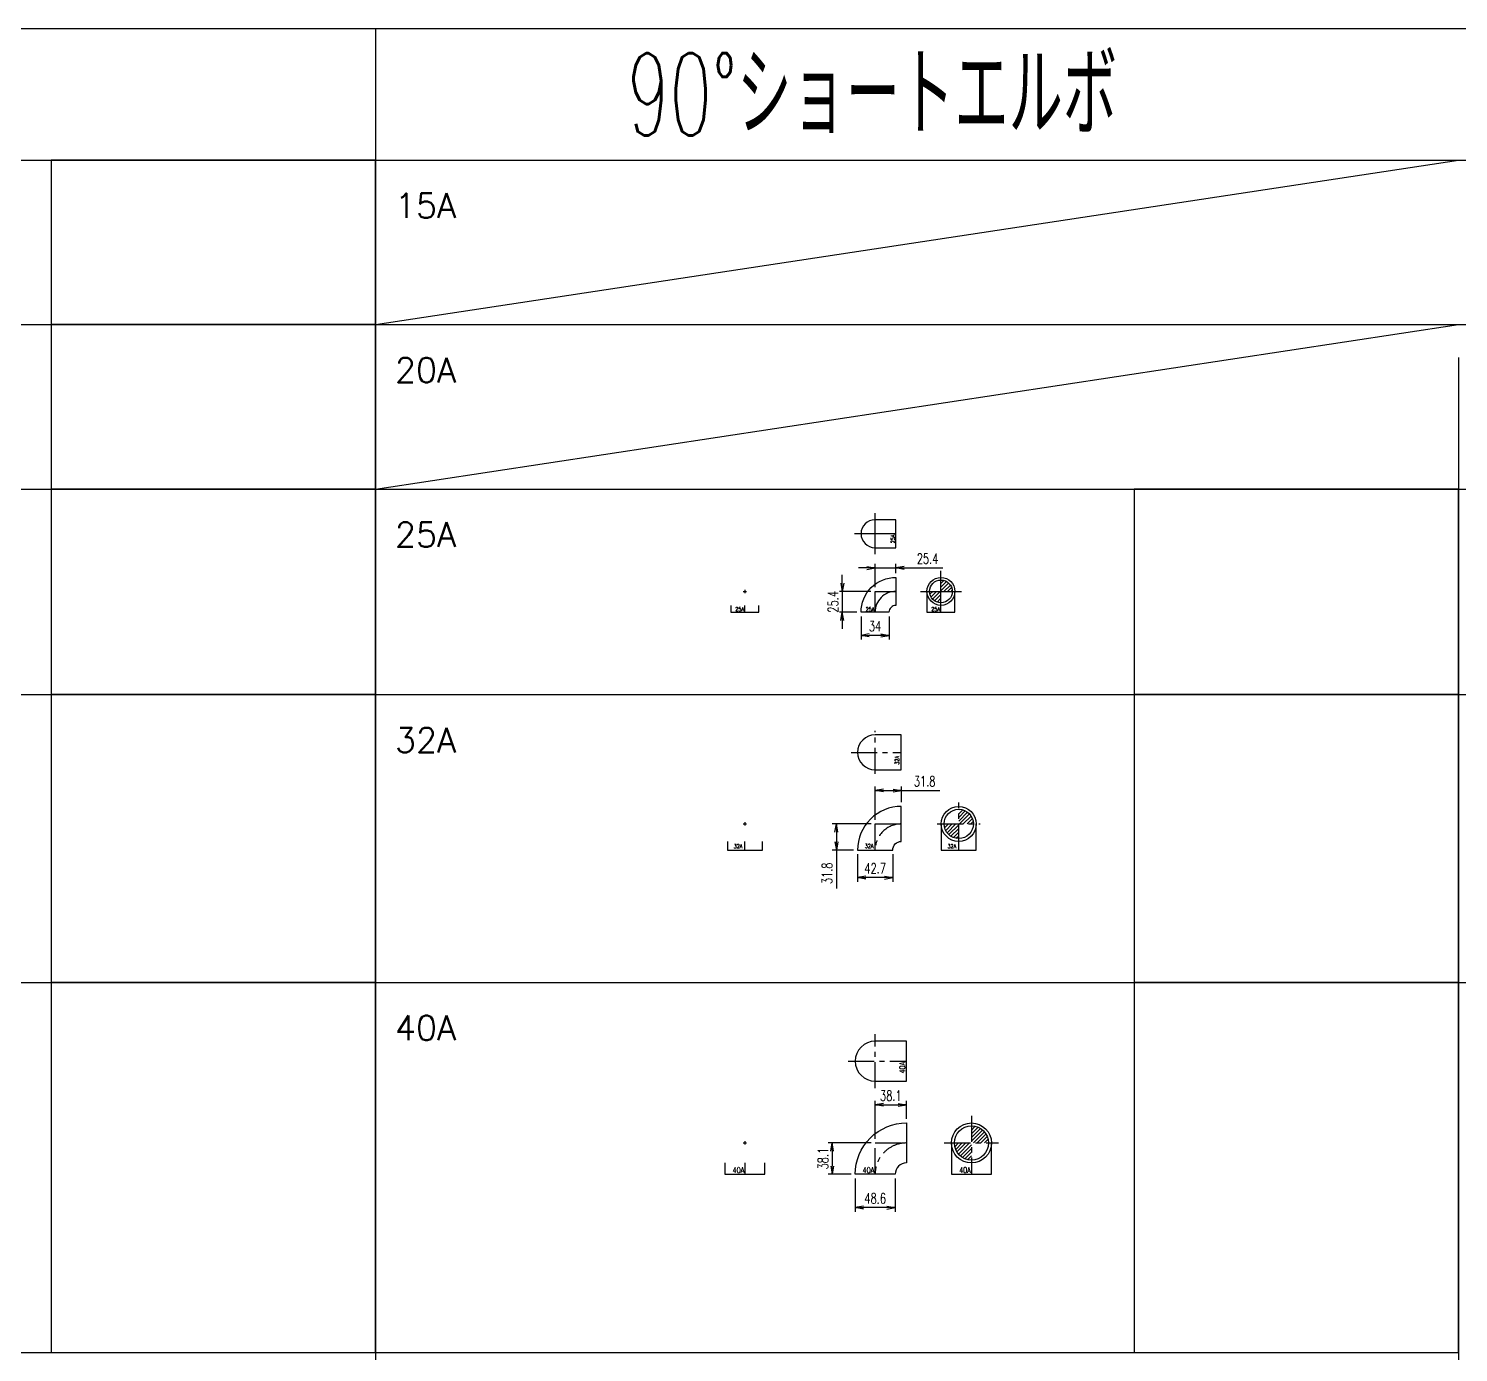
# Model space of a CAD drawing. Header units: millimetres. Extents: x 2090 to 42062, y -14812 to 2738.
# Drawn here: x 4228 to 5967, y 198 to 1808 of the extents above; entities that cross this region are included whole.
import ezdxf

# ---------------------------------------------------------------- set-up
doc = ezdxf.new("R2010")
doc.units = ezdxf.units.MM
doc.header["$PDMODE"] = 35
doc.linetypes.add('CENTER', pattern=[50.8, 31.75, -6.35, 6.35, -6.35])
doc.linetypes.add('CENTER2', pattern=[1.125, 0.75, -0.125, 0.125, -0.125])
for name, color, linetype in [('#配管（SUS)', 220, 'Continuous'), ('DIM', 1, 'Continuous'), ('skeleton', 7, 'Continuous')]:
    doc.layers.add(name, color=color, linetype=linetype)
doc.styles.add('kpk', font='romans.shx', dxfattribs={"width": 0.7, "bigfont": 'extfont2.shx'})
doc.styles.get("Standard").update_dxf_attribs({"font": 'romans.shx', "bigfont": 'extfont.shx'})
doc.dimstyles.new('1／5～KPK', dxfattribs={"dimscale": 5, "dimtxt": 2.5, "dimasz": 2, "dimexe": 1, "dimexo": 1, "dimgap": 1, "dimtad": 3, "dimdsep": 46, "dimtxsty": 'kpk', "dimblk": 'OPEN', "dimcen": 2.5, "dimclrd": 9, "dimclre": 9, "dimclrt": 4, "dimadec": 1, "dimazin": 2, "dimtfac": 1, "dimtmove": 0, "dimatfit": 2, "dimldrblk": 'OPEN', "dimfxl": 1, "dimtfill": 1, "dimlwd": -1, "dimlwe": -1, "dimarcsym": 1})

# ---------------------------------------------------------------- blocks, each defined once
blk = doc.blocks.new('_Open')
at = {"color": 0, "linetype": 'ByBlock', "lineweight": -2}
for p, q in [((-1, 0.17), (0, 0)), ((-1, -0.17), (0, 0)), ((0, 0), (-1, 0))]:
    blk.add_line(p, q, dxfattribs=at)
blk = doc.blocks.new('*D146')
at = {"layer": 'Defpoints', "color": 0, "linetype": 'ByBlock', "transparency": 16777216}
for p in [(5282.7, 1151.6), (5282.7, 1140.1), (5257.3, 1123.1)]:
    blk.add_point(p, dxfattribs=at)
at = {"layer": 'DIM', "color": 9, "transparency": 16777216}
for p, q in [((5247.3, 1151.6), (5237.3, 1151.6)), ((5257.3, 1128.1), (5257.3, 1156.6)), ((5257.3, 1151.6), (5282.7, 1151.6)), ((5282.7, 1145.1), (5282.7, 1156.6)), ((5292.7, 1151.6), (5339.8, 1151.6))]:
    blk.add_line(p, q, dxfattribs=at)
at = {"layer": 'DIM', "color": 9, "linetype": 'ByBlock', "transparency": 16777216, "xscale": 10, "yscale": 10, "zscale": 10}
blk.add_blockref('_Open', (5257.3, 1151.6), dxfattribs=at)
at = {"layer": 'DIM', "color": 9, "linetype": 'ByBlock', "transparency": 16777216, "xscale": 10, "yscale": 10, "zscale": 10, "rotation": 180}
blk.add_blockref('_Open', (5282.7, 1151.6), dxfattribs=at)
at = {"layer": 'DIM', "color": 4, "linetype": 'ByBlock', "transparency": 16777216, "insert": (5321.2, 1162.9), "char_height": 12.5, "attachment_point": 5, "style": 'kpk', "bg_fill": 3, "box_fill_scale": 1.1, "bg_fill_color": 256, "bg_fill_true_color": 13158600, "bg_fill_transparency": 0}
blk.add_mtext('25.4', dxfattribs=at)
blk = doc.blocks.new('*D147')
at = {"layer": 'Defpoints', "color": 0, "linetype": 'ByBlock', "transparency": 16777216}
for p in [(5257.3, 1123.1), (5240.3, 1097.7)]:
    blk.add_point(p, dxfattribs=at)
at = {"layer": 'DIM', "color": 9, "transparency": 16777216}
for p, q in [((5217.5, 1133.1), (5217.5, 1143.1)), ((5252.3, 1123.1), (5212.5, 1123.1)), ((5217.5, 1123.1), (5217.5, 1097.7)), ((5235.3, 1097.7), (5212.5, 1097.7)), ((5217.5, 1087.7), (5217.5, 1077.7))]:
    blk.add_line(p, q, dxfattribs=at)
at = {"layer": 'DIM', "color": 9, "linetype": 'ByBlock', "transparency": 16777216, "xscale": 10, "yscale": 10, "zscale": 10}
for p, rotation in [((5217.5, 1123.1), 270), ((5217.5, 1097.7), 90)]:
    blk.add_blockref('_Open', p, dxfattribs=dict(at, rotation=rotation))
at = {"layer": 'DIM', "color": 4, "linetype": 'ByBlock', "transparency": 16777216, "insert": (5206.3, 1110.4), "char_height": 12.5, "attachment_point": 5, "rotation": 90, "style": 'kpk', "bg_fill": 3, "box_fill_scale": 1.1, "bg_fill_color": 256, "bg_fill_true_color": 13158600, "bg_fill_transparency": 0}
blk.add_mtext('25.4', dxfattribs=at)
at = {"layer": 'Defpoints', "color": 0, "linetype": 'ByBlock', "transparency": 16777216}
blk.add_point((5217.5, 1097.7), dxfattribs=at)
blk = doc.blocks.new('*D148')
at = {"layer": 'Defpoints', "color": 0, "linetype": 'ByBlock', "transparency": 16777216}
for p in [(5240.3, 1097.7), (5274.3, 1097.7)]:
    blk.add_point(p, dxfattribs=at)
at = {"layer": 'DIM', "color": 9, "transparency": 16777216}
for p, q in [((5240.3, 1092.7), (5240.3, 1064.6)), ((5274.3, 1092.7), (5274.3, 1064.6)), ((5264.3, 1069.6), (5250.3, 1069.6))]:
    blk.add_line(p, q, dxfattribs=at)
at = {"layer": 'DIM', "color": 9, "linetype": 'ByBlock', "transparency": 16777216, "xscale": 10, "yscale": 10, "zscale": 10, "rotation": 180}
blk.add_blockref('_Open', (5240.3, 1069.6), dxfattribs=at)
at = {"layer": 'DIM', "color": 9, "linetype": 'ByBlock', "transparency": 16777216, "xscale": 10, "yscale": 10, "zscale": 10}
blk.add_blockref('_Open', (5274.3, 1069.6), dxfattribs=at)
at = {"layer": 'DIM', "color": 4, "linetype": 'ByBlock', "transparency": 16777216, "insert": (5257.3, 1080.8), "char_height": 12.5, "attachment_point": 5, "style": 'kpk', "bg_fill": 3, "box_fill_scale": 1.1, "bg_fill_color": 256, "bg_fill_true_color": 13158600, "bg_fill_transparency": 0}
blk.add_mtext('34', dxfattribs=at)
at = {"layer": 'Defpoints', "color": 0, "linetype": 'ByBlock', "transparency": 16777216}
blk.add_point((5240.3, 1069.6), dxfattribs=at)
blk = doc.blocks.new('*D149')
at = {"layer": 'Defpoints', "color": 0, "linetype": 'ByBlock', "transparency": 16777216}
for p in [(5289.3, 880.9), (5289.3, 861.7), (5257.5, 840.3)]:
    blk.add_point(p, dxfattribs=at)
at = {"layer": 'DIM', "color": 9, "transparency": 16777216}
for p, q in [((5257.5, 845.3), (5257.5, 885.9)), ((5267.5, 880.9), (5279.3, 880.9)), ((5289.3, 866.7), (5289.3, 885.9)), ((5289.3, 880.9), (5336, 880.9))]:
    blk.add_line(p, q, dxfattribs=at)
at = {"layer": 'DIM', "color": 9, "linetype": 'ByBlock', "transparency": 16777216, "xscale": 10, "yscale": 10, "zscale": 10, "rotation": 180}
blk.add_blockref('_Open', (5257.5, 880.9), dxfattribs=at)
at = {"layer": 'DIM', "color": 9, "linetype": 'ByBlock', "transparency": 16777216, "xscale": 10, "yscale": 10, "zscale": 10}
blk.add_blockref('_Open', (5289.3, 880.9), dxfattribs=at)
at = {"layer": 'DIM', "color": 4, "linetype": 'ByBlock', "transparency": 16777216, "insert": (5317.6, 892.1), "char_height": 12.5, "attachment_point": 5, "style": 'kpk', "bg_fill": 3, "box_fill_scale": 1.1, "bg_fill_color": 256, "bg_fill_true_color": 13158600, "bg_fill_transparency": 0}
blk.add_mtext('31.8', dxfattribs=at)
blk = doc.blocks.new('*D150')
at = {"layer": 'Defpoints', "color": 0, "linetype": 'ByBlock', "transparency": 16777216}
for p in [(5257.5, 840.3), (5210.3, 808.5), (5236.1, 808.5)]:
    blk.add_point(p, dxfattribs=at)
at = {"layer": 'DIM', "color": 9, "transparency": 16777216}
for p, q in [((5252.5, 840.3), (5205.3, 840.3)), ((5210.3, 830.3), (5210.3, 818.5)), ((5231.1, 808.5), (5205.3, 808.5)), ((5210.3, 808.5), (5210.3, 761.9))]:
    blk.add_line(p, q, dxfattribs=at)
at = {"layer": 'DIM', "color": 9, "linetype": 'ByBlock', "transparency": 16777216, "xscale": 10, "yscale": 10, "zscale": 10}
for p, rotation in [((5210.3, 840.3), 90), ((5210.3, 808.5), 270)]:
    blk.add_blockref('_Open', p, dxfattribs=dict(at, rotation=rotation))
at = {"layer": 'DIM', "color": 4, "linetype": 'ByBlock', "transparency": 16777216, "insert": (5199, 780.2), "char_height": 12.5, "attachment_point": 5, "rotation": 90, "style": 'kpk', "bg_fill": 3, "box_fill_scale": 1.1, "bg_fill_color": 256, "bg_fill_true_color": 13158600, "bg_fill_transparency": 0}
blk.add_mtext('31.8', dxfattribs=at)
blk = doc.blocks.new('*D151')
at = {"layer": 'Defpoints', "color": 0, "linetype": 'ByBlock', "transparency": 16777216}
for p in [(5236.1, 808.5), (5278.8, 808.5)]:
    blk.add_point(p, dxfattribs=at)
at = {"layer": 'DIM', "color": 9, "transparency": 16777216}
for p, q in [((5236.1, 803.5), (5236.1, 770)), ((5278.8, 803.5), (5278.8, 770)), ((5268.8, 775), (5246.1, 775))]:
    blk.add_line(p, q, dxfattribs=at)
at = {"layer": 'DIM', "color": 9, "linetype": 'ByBlock', "transparency": 16777216, "xscale": 10, "yscale": 10, "zscale": 10, "rotation": 180}
blk.add_blockref('_Open', (5236.1, 775), dxfattribs=at)
at = {"layer": 'DIM', "color": 9, "linetype": 'ByBlock', "transparency": 16777216, "xscale": 10, "yscale": 10, "zscale": 10}
blk.add_blockref('_Open', (5278.8, 775), dxfattribs=at)
at = {"layer": 'DIM', "color": 4, "linetype": 'ByBlock', "transparency": 16777216, "insert": (5257.5, 786.3), "char_height": 12.5, "attachment_point": 5, "style": 'kpk', "bg_fill": 3, "box_fill_scale": 1.1, "bg_fill_color": 256, "bg_fill_true_color": 13158600, "bg_fill_transparency": 0}
blk.add_mtext('42.7', dxfattribs=at)
at = {"layer": 'Defpoints', "color": 0, "linetype": 'ByBlock', "transparency": 16777216}
blk.add_point((5236.1, 775), dxfattribs=at)
blk = doc.blocks.new('*D152')
at = {"layer": 'Defpoints', "color": 0, "linetype": 'ByBlock', "transparency": 16777216}
for p in [(5295.6, 476.6), (5257.5, 452.3)]:
    blk.add_point(p, dxfattribs=at)
at = {"layer": 'DIM', "color": 9, "transparency": 16777216}
for p, q in [((5257.5, 457.3), (5257.5, 503.6)), ((5267.5, 498.6), (5285.6, 498.6)), ((5295.6, 481.6), (5295.6, 503.6))]:
    blk.add_line(p, q, dxfattribs=at)
at = {"layer": 'DIM', "color": 9, "linetype": 'ByBlock', "transparency": 16777216, "xscale": 10, "yscale": 10, "zscale": 10, "rotation": 180}
blk.add_blockref('_Open', (5257.5, 498.6), dxfattribs=at)
at = {"layer": 'DIM', "color": 9, "linetype": 'ByBlock', "transparency": 16777216, "xscale": 10, "yscale": 10, "zscale": 10}
blk.add_blockref('_Open', (5295.6, 498.6), dxfattribs=at)
at = {"layer": 'DIM', "color": 4, "linetype": 'ByBlock', "transparency": 16777216, "insert": (5276.5, 509.8), "char_height": 12.5, "attachment_point": 5, "style": 'kpk', "bg_fill": 3, "box_fill_scale": 1.1, "bg_fill_color": 256, "bg_fill_true_color": 13158600, "bg_fill_transparency": 0}
blk.add_mtext('38.1', dxfattribs=at)
at = {"layer": 'Defpoints', "color": 0, "linetype": 'ByBlock', "transparency": 16777216}
blk.add_point((5295.6, 498.6), dxfattribs=at)
blk = doc.blocks.new('*D153')
at = {"layer": 'Defpoints', "color": 0, "linetype": 'ByBlock', "transparency": 16777216}
for p in [(5257.5, 452.3), (5233.2, 414.2)]:
    blk.add_point(p, dxfattribs=at)
at = {"layer": 'DIM', "color": 9, "transparency": 16777216}
for p, q in [((5252.5, 452.3), (5200.3, 452.3)), ((5205.3, 442.3), (5205.3, 424.2)), ((5228.2, 414.2), (5200.3, 414.2))]:
    blk.add_line(p, q, dxfattribs=at)
at = {"layer": 'DIM', "color": 9, "linetype": 'ByBlock', "transparency": 16777216, "xscale": 10, "yscale": 10, "zscale": 10}
for p, rotation in [((5205.3, 452.3), 90), ((5205.3, 414.2), 270)]:
    blk.add_blockref('_Open', p, dxfattribs=dict(at, rotation=rotation))
at = {"layer": 'DIM', "color": 4, "linetype": 'ByBlock', "transparency": 16777216, "insert": (5194.1, 433.2), "char_height": 12.5, "attachment_point": 5, "rotation": 90, "style": 'kpk', "bg_fill": 3, "box_fill_scale": 1.1, "bg_fill_color": 256, "bg_fill_true_color": 13158600, "bg_fill_transparency": 0}
blk.add_mtext('38.1', dxfattribs=at)
at = {"layer": 'Defpoints', "color": 0, "linetype": 'ByBlock', "transparency": 16777216}
blk.add_point((5205.3, 414.2), dxfattribs=at)
blk = doc.blocks.new('*D154')
at = {"layer": 'Defpoints', "color": 0, "linetype": 'ByBlock', "transparency": 16777216}
for p in [(5233.2, 414.2), (5281.8, 414.2), (5233.2, 373.6)]:
    blk.add_point(p, dxfattribs=at)
at = {"layer": 'DIM', "color": 9, "transparency": 16777216}
for p, q in [((5233.2, 409.2), (5233.2, 368.6)), ((5281.8, 409.2), (5281.8, 368.6)), ((5271.8, 373.6), (5243.2, 373.6))]:
    blk.add_line(p, q, dxfattribs=at)
at = {"layer": 'DIM', "color": 9, "linetype": 'ByBlock', "transparency": 16777216, "xscale": 10, "yscale": 10, "zscale": 10, "rotation": 180}
blk.add_blockref('_Open', (5233.2, 373.6), dxfattribs=at)
at = {"layer": 'DIM', "color": 9, "linetype": 'ByBlock', "transparency": 16777216, "xscale": 10, "yscale": 10, "zscale": 10}
blk.add_blockref('_Open', (5281.8, 373.6), dxfattribs=at)
at = {"layer": 'DIM', "color": 4, "linetype": 'ByBlock', "transparency": 16777216, "insert": (5257.5, 384.9), "char_height": 12.5, "attachment_point": 5, "style": 'kpk', "bg_fill": 3, "box_fill_scale": 1.1, "bg_fill_color": 256, "bg_fill_true_color": 13158600, "bg_fill_transparency": 0}
blk.add_mtext('48.6', dxfattribs=at)
blk = doc.blocks.new('(SUS)25A-90ES-3')
at = {"layer": '#配管（SUS)', "color": 2}
for p, q in [((0, -25), (0, 25)), ((25.4, 0), (-25, 0))]:
    blk.add_line(p, q, dxfattribs=at)
at = {"layer": '#配管（SUS)', "color": 0, "linetype": 'ByBlock'}
blk.add_lwpolyline([(0, -17), (25.4, -17), (25.4, 17), (0, 17, 1)], format="xyb", close=True, dxfattribs=at)
at = {"layer": 'Defpoints', "color": 5, "insert": (21.6, -11.6), "char_height": 5, "attachment_point": 4, "rotation": 90}
blk.add_mtext('{\\W0.7;25A}', dxfattribs=at)
blk = doc.blocks.new('(SUS)25A-90ES-4')
at = {"layer": '#配管（SUS)', "color": 2}
for p, q in [((-2, 0), (2, 0)), ((0, 2), (0, -2)), ((0, -25.4), (0, -17))]:
    blk.add_line(p, q, dxfattribs=at)
at = {"layer": '#配管（SUS)', "color": 0, "linetype": 'ByBlock'}
blk.add_lwpolyline([(-17, -17), (-17, -25.4), (17, -25.4), (17, -17)], dxfattribs=at)
at = {"layer": 'Defpoints', "color": 5, "insert": (-11.7, -21.6), "char_height": 5, "attachment_point": 4}
blk.add_mtext('{\\W0.7;25A}', dxfattribs=at)
blk = doc.blocks.new('(SUS)25A-90ES-1')
at = {"layer": '#配管（SUS)', "color": 0, "linetype": 'ByBlock'}
blk.add_lwpolyline([(-17, -25.4, -0.414214), (25.4, 17), (25.4, -17, 0.414214), (17, -25.4)], format="xyb", close=True, dxfattribs=at)
at = {"layer": '#配管（SUS)', "color": 2}
blk.add_lwpolyline([(0, 0), (25.4, 0, 0.414214), (0, -25.4)], format="xyb", close=True, dxfattribs=at)
at = {"layer": 'Defpoints', "color": 5, "insert": (-11.4, -21.8), "char_height": 5, "attachment_point": 4}
blk.add_mtext('{\\W0.7;25A}', dxfattribs=at)
blk = doc.blocks.new('(SUS)25A-90ES-2')
at = {"layer": '#配管（SUS)'}
h = blk.add_hatch(dxfattribs=at)
h.set_pattern_fill('ANSI31', color=252)
h.set_pattern_definition([(45, (-5337.484, -1123.0813), (-2.245064, 2.245064), [])])
h.paths.add_polyline_path([(0, 0), (-13.8, 0, 0.414214), (0, -13.8)])
h.paths.add_polyline_path([(0, 13.8), (0, 0), (13.8, 0, 0.414214)])
at = {"layer": '#配管（SUS)', "color": 2}
for p, q in [((0, -25.4), (0, 25)), ((-25, 0), (25, 0))]:
    blk.add_line(p, q, dxfattribs=at)
at = {"layer": '#配管（SUS)', "color": 0, "linetype": 'ByBlock'}
blk.add_lwpolyline([(-17, 0), (-17, -25.4), (17, -25.4), (17, 0)], dxfattribs=at)
for radius in [17, 13.8]:
    blk.add_circle((0, 0), radius, dxfattribs=at)
at = {"layer": 'Defpoints', "color": 5, "insert": (-11.7, -21.6), "char_height": 5, "attachment_point": 4}
blk.add_mtext('{\\W0.7;25A}', dxfattribs=at)
blk = doc.blocks.new('(SUS)32A-90ES-3')
at = {"layer": '#配管（SUS)', "color": 2, "linetype": 'CENTER'}
for p, q in [((0, -26.2), (0, 26.2)), ((-29.3, 0), (31.8, 0))]:
    blk.add_line(p, q, dxfattribs=at)
at = {"layer": '#配管（SUS)', "color": 0, "linetype": 'ByBlock'}
blk.add_lwpolyline([(31.8, 21.3), (0, 21.3, 1), (0, -21.4), (31.8, -21.4)], format="xyb", close=True, dxfattribs=at)
at = {"layer": 'Defpoints', "color": 5, "insert": (26.6, -14.9), "char_height": 5, "attachment_point": 4, "rotation": 90}
blk.add_mtext('{\\W0.7;32A}', dxfattribs=at)
blk = doc.blocks.new('(SUS)32A-90ES-4')
at = {"layer": '#配管（SUS)', "color": 2, "linetype": 'CENTER'}
for p, q in [((-2, 0), (2, 0)), ((0, 2), (0, -2)), ((0, -31.8), (0, -21.3))]:
    blk.add_line(p, q, dxfattribs=at)
at = {"layer": '#配管（SUS)', "color": 0, "linetype": 'ByBlock'}
blk.add_lwpolyline([(-21.3, -21.3), (-21.3, -31.8), (21.4, -31.8), (21.4, -21.3)], dxfattribs=at)
at = {"layer": 'Defpoints', "color": 5, "insert": (-13.7, -27.2), "char_height": 5, "attachment_point": 4}
blk.add_mtext('{\\W0.7;32A}', dxfattribs=at)
blk = doc.blocks.new('(SUS)32A-90ES-1')
at = {"layer": '#配管（SUS)', "color": 0, "linetype": 'ByBlock'}
blk.add_lwpolyline([(-21.4, -31.8), (21.3, -31.8, -0.414214), (31.8, -21.4), (31.8, 21.3, 0.414214)], format="xyb", close=True, dxfattribs=at)
at = {"layer": '#配管（SUS)', "color": 2, "linetype": 'CENTER'}
blk.add_lwpolyline([(0, -31.8), (0, 0), (31.8, 0, 0.414214)], format="xyb", close=True, dxfattribs=at)
at = {"layer": 'Defpoints', "color": 5, "insert": (-12.6, -26.9), "char_height": 5, "attachment_point": 4}
blk.add_mtext('{\\W0.7;32A}', dxfattribs=at)
blk = doc.blocks.new('(SUS)32A-90ES-2')
at = {"layer": '#配管（SUS)'}
h = blk.add_hatch(dxfattribs=at)
h.set_pattern_fill('ANSI31', color=252)
h.set_pattern_definition([(45, (-5359.1283, -840.3478), (-2.245064, 2.245064), [])])
h.paths.add_polyline_path([(0, 0), (-17.8, 0, 0.414214), (0, -17.8)])
h.paths.add_polyline_path([(0, 17.8), (0, 0), (17.8, 0, 0.414214)])
at = {"layer": '#配管（SUS)', "color": 2, "linetype": 'CENTER'}
for p, q in [((0, -31.8), (0, 26.2)), ((-26.2, 0), (26.2, 0))]:
    blk.add_line(p, q, dxfattribs=at)
at = {"layer": '#配管（SUS)', "color": 0, "linetype": 'ByBlock'}
blk.add_lwpolyline([(-21.3, 0), (-21.3, -31.8), (21.3, -31.8), (21.3, 0)], dxfattribs=at)
for radius in [21.3, 17.8]:
    blk.add_circle((0, 0), radius, dxfattribs=at)
at = {"layer": 'Defpoints', "color": 5, "insert": (-13.7, -27.2), "char_height": 5, "attachment_point": 4}
blk.add_mtext('{\\W0.7;32A}', dxfattribs=at)
blk = doc.blocks.new('(SUS)40A-90ES-4')
at = {"layer": '#配管（SUS)', "color": 2}
for p, q in [((-2, 0), (2, 0)), ((0, 2), (0, -2))]:
    blk.add_line(p, q, dxfattribs=at)
at = {"layer": '#配管（SUS)', "color": 2, "linetype": 'CENTER'}
blk.add_line((0, -24.3), (0, -38.1), dxfattribs=at)
at = {"layer": '#配管（SUS)', "color": 0, "linetype": 'ByBlock'}
blk.add_lwpolyline([(-24.3, -24.3), (-24.3, -38.1), (24.3, -38.1), (24.3, -24.3)], dxfattribs=at)
at = {"layer": 'Defpoints', "color": 5, "insert": (-15, -33), "char_height": 7, "attachment_point": 4}
blk.add_mtext('{\\W0.7;40A}', dxfattribs=at)
blk = doc.blocks.new('(SUS)40A-90ES-3')
at = {"layer": '#配管（SUS)', "color": 2, "linetype": 'CENTER'}
for p, q in [((0, -33), (0, 33)), ((-33, 0), (38.1, 0))]:
    blk.add_line(p, q, dxfattribs=at)
at = {"layer": '#配管（SUS)', "color": 0, "linetype": 'ByBlock'}
blk.add_lwpolyline([(38.1, 24.3), (0, 24.3, 1), (0, -24.3), (38.1, -24.3)], format="xyb", close=True, dxfattribs=at)
at = {"layer": 'Defpoints', "color": 5, "insert": (33, -15), "char_height": 7, "attachment_point": 4, "rotation": 90}
blk.add_mtext('{\\W0.7;40A}', dxfattribs=at)
blk = doc.blocks.new('(SUS)40A-90ES-1')
at = {"layer": '#配管（SUS)', "color": 0, "linetype": 'ByBlock'}
blk.add_lwpolyline([(24.3, -38.1), (-24.3, -38.1, -0.414214), (38.1, 24.3), (38.1, -24.3, 0.414214)], format="xyb", close=True, dxfattribs=at)
at = {"layer": '#配管（SUS)', "color": 2, "linetype": 'CENTER'}
blk.add_lwpolyline([(0, 0), (38.1, 0, 0.414214), (0, -38.1)], format="xyb", close=True, dxfattribs=at)
at = {"layer": 'Defpoints', "color": 5, "insert": (-15.3, -33), "char_height": 7, "attachment_point": 4}
blk.add_mtext('{\\W0.7;40A}', dxfattribs=at)
blk = doc.blocks.new('(SUS)40A-90ES-2')
at = {"layer": '#配管（SUS)'}
h = blk.add_hatch(dxfattribs=at)
h.set_pattern_fill('ANSI31', color=252)
h.set_pattern_definition([(45, (-5374.5626, -452.285), (-2.245064, 2.245064), [])])
h.paths.add_polyline_path([(0, 0), (-20.8, 0, 0.414214), (0, -20.8)])
h.paths.add_polyline_path([(0, 20.8), (0, 0), (20.8, 0, 0.414214)])
at = {"layer": '#配管（SUS)', "color": 2, "linetype": 'CENTER'}
for p, q in [((0, 33), (0, -38.1)), ((-33, 0), (33, 0))]:
    blk.add_line(p, q, dxfattribs=at)
at = {"layer": '#配管（SUS)', "color": 0, "linetype": 'ByBlock'}
blk.add_lwpolyline([(-24.3, 0), (-24.3, -38.1), (24.3, -38.1), (24.3, 0)], dxfattribs=at)
for radius in [24.3, 20.8]:
    blk.add_circle((0, 0), radius, dxfattribs=at)
at = {"layer": 'Defpoints', "color": 5, "insert": (-15, -33), "char_height": 7, "attachment_point": 4}
blk.add_mtext('{\\W0.7;40A}', dxfattribs=at)

msp = doc.modelspace()

# ---------------------------------------------------------------- linework, layer by layer
at = {"color": 0, "linetype": 'CENTER2'}
for points in [[(4649.823, 1647.568), (4255.61, 1647.568), (4255.61, 1447.568), (4649.823, 1447.568)], [(4649.823, 1447.568), (4255.61, 1447.568), (4255.61, 1247.568), (4649.823, 1247.568)], [(4649.823, 1247.568), (4255.61, 1247.568), (4255.61, 997.568), (4649.823, 997.568)], [(5966.709, 1247.568), (5572.496, 1247.568), (5572.496, 997.568), (5966.709, 997.568)], [(4649.823, 997.568), (4255.61, 997.568), (4255.61, 647.568), (4649.823, 647.568)], [(5966.709, 997.568), (5572.496, 997.568), (5572.496, 647.568), (5966.709, 647.568)], [(4649.823, 647.568), (4255.61, 647.568), (4255.61, 197.568), (4649.823, 197.568)], [(5966.709, 647.568), (5572.496, 647.568), (5572.496, 197.568), (5966.709, 197.568)]]:
    msp.add_lwpolyline(points, close=True, dxfattribs=at)
at = {"layer": 'skeleton'}
for p, q in [((3149.823, 1807.568), (4649.823, 1807.568)), ((4649.823, 1807.568), (5966.709, 1807.568)), ((4649.823, 1807.568), (4649.823, -6552.432)), ((5966.709, 1807.568), (6966.709, 1807.568)), ((3149.823, 1647.568), (4649.823, 1647.568)), ((4649.823, 1647.568), (5966.709, 1647.568)), ((4649.823, 1447.568), (5966.709, 1647.568)), ((5966.709, 1647.568), (6966.709, 1647.568)), ((3149.823, 1447.568), (4649.823, 1447.568)), ((4649.823, 1447.568), (5966.709, 1447.568)), ((4649.823, 1247.568), (5966.709, 1447.568)), ((5966.709, 1447.568), (6966.709, 1447.568)), ((4649.823, 1407.568), (4649.823, -6552.432)), ((5966.709, 1407.568), (5966.709, -6552.432)), ((3149.823, 1247.568), (4649.823, 1247.568)), ((4649.823, 1247.568), (5966.709, 1247.568)), ((5966.709, 1247.568), (6966.709, 1247.568)), ((3149.823, 997.568), (4649.823, 997.568)), ((4649.823, 997.568), (5966.709, 997.568)), ((5966.709, 997.568), (6966.709, 997.568)), ((3149.823, 647.568), (4649.823, 647.568)), ((4649.823, 647.568), (5966.709, 647.568)), ((5966.709, 647.568), (6966.709, 647.568)), ((3149.823, 197.568), (4649.823, 197.568)), ((4649.823, 197.568), (5966.709, 197.568))]:
    msp.add_line(p, q, dxfattribs=at)

# ---------------------------------------------------------------- block references
at = {"layer": '#配管（SUS)'}
for name, p in [('(SUS)25A-90ES-4', (5099.153, 1123.081)), ('(SUS)32A-90ES-4', (5099.153, 840.348)), ('(SUS)40A-90ES-2', (5374.563, 452.285)), ('(SUS)40A-90ES-4', (5099.153, 452.285))]:
    msp.add_blockref(name, p, dxfattribs=at)

# ---------------------------------------------------------------- texts
at = {"color": 71, "char_height": 30, "attachment_point": 4}
for s, insert in [('15A', (4673.381, 1592.262)), ('20A', (4673.381, 1392.262)), ('25A', (4673.381, 1192.262)), ('32A', (4673.381, 942.262)), ('40A', (4673.381, 592.262))]:
    msp.add_mtext(s, dxfattribs=dict(at, insert=insert))
at = {"layer": 'skeleton', "insert": (5253.867, 1727.568), "char_height": 100, "attachment_point": 5}
msp.add_mtext('{\\W0.6;90°ショートエルボ}', dxfattribs=at)

# ---------------------------------------------------------------- dimensions: what is measured, and where the dimension line sits
at = {"layer": 'DIM', "linetype": 'ByBlock'}
for base, p1, p2, picture, middle in [((5282.685, 1151.617), (5257.285, 1123.081), (5282.685, 1140.081), '*D146', (5321.226, 1162.867)), ((5289.285, 880.879), (5257.485, 840.348), (5289.285, 861.698), '*D149', (5317.618, 892.129)), ((5295.585, 498.582), (5257.485, 452.285), (5295.585, 476.585), '*D152', (5276.535, 509.832))]:
    dim = msp.add_linear_dim(base=base, p1=p1, p2=p2, dimstyle='1／5～KPK', dxfattribs=at)
    dim.commit()
    dim.dimension.update_dxf_attribs({"geometry": picture, "text_midpoint": middle})

# ---------------------------------------------------------------- next in the draw order: block references
at = {"layer": '#配管（SUS)'}
for name, p in [('(SUS)25A-90ES-3', (5257.285, 1193.234)), ('(SUS)25A-90ES-2', (5337.484, 1123.081)), ('(SUS)32A-90ES-3', (5257.485, 927.301)), ('(SUS)32A-90ES-2', (5359.128, 840.348)), ('(SUS)40A-90ES-3', (5257.485, 551.746))]:
    msp.add_blockref(name, p, dxfattribs=at)

# ---------------------------------------------------------------- next in the draw order: dimensions: what is measured, and where the dimension line sits
at = {"layer": 'DIM', "linetype": 'ByBlock'}
dim = msp.add_linear_dim(base=(5217.536, 1097.681), p1=(5257.285, 1123.081), p2=(5240.285, 1097.681), angle=90, dimstyle='1／5～KPK', dxfattribs=at)
dim.commit()
dim.dimension.update_dxf_attribs({"geometry": '*D147', "text_midpoint": (5217.536, 1110.381), "dimtype": 160})
for base, p1, p2, picture, middle in [((5210.299, 808.548), (5257.485, 840.348), (5236.135, 808.548), '*D150', (5199.049, 780.214)), ((5205.345, 414.185), (5257.485, 452.285), (5233.185, 414.185), '*D153', (5194.095, 433.235))]:
    dim = msp.add_linear_dim(base=base, p1=p1, p2=p2, angle=90, dimstyle='1／5～KPK', dxfattribs=at)
    dim.commit()
    dim.dimension.update_dxf_attribs({"geometry": picture, "text_midpoint": middle})

# ---------------------------------------------------------------- next in the draw order: dimensions: what is measured, and where the dimension line sits
for base, p1, p2, picture, middle in [((5240.285, 1069.559), (5274.285, 1097.681), (5240.285, 1097.681), '*D148', (5257.285, 1080.809)), ((5236.135, 775.022), (5278.835, 808.548), (5236.135, 808.548), '*D151', (5257.485, 786.272)), ((5233.185, 373.629), (5281.785, 414.185), (5233.185, 414.185), '*D154', (5257.485, 384.879))]:
    dim = msp.add_linear_dim(base=base, p1=p1, p2=p2, dimstyle='1／5～KPK', dxfattribs=at)
    dim.commit()
    dim.dimension.update_dxf_attribs({"geometry": picture, "text_midpoint": middle})

# ---------------------------------------------------------------- next in the draw order: block references
at = {"layer": '#配管（SUS)'}
for name, p in [('(SUS)25A-90ES-1', (5257.285, 1123.081)), ('(SUS)32A-90ES-1', (5257.485, 840.348)), ('(SUS)40A-90ES-1', (5257.485, 452.285))]:
    msp.add_blockref(name, p, dxfattribs=at)

doc.saveas('drawing.dxf')
